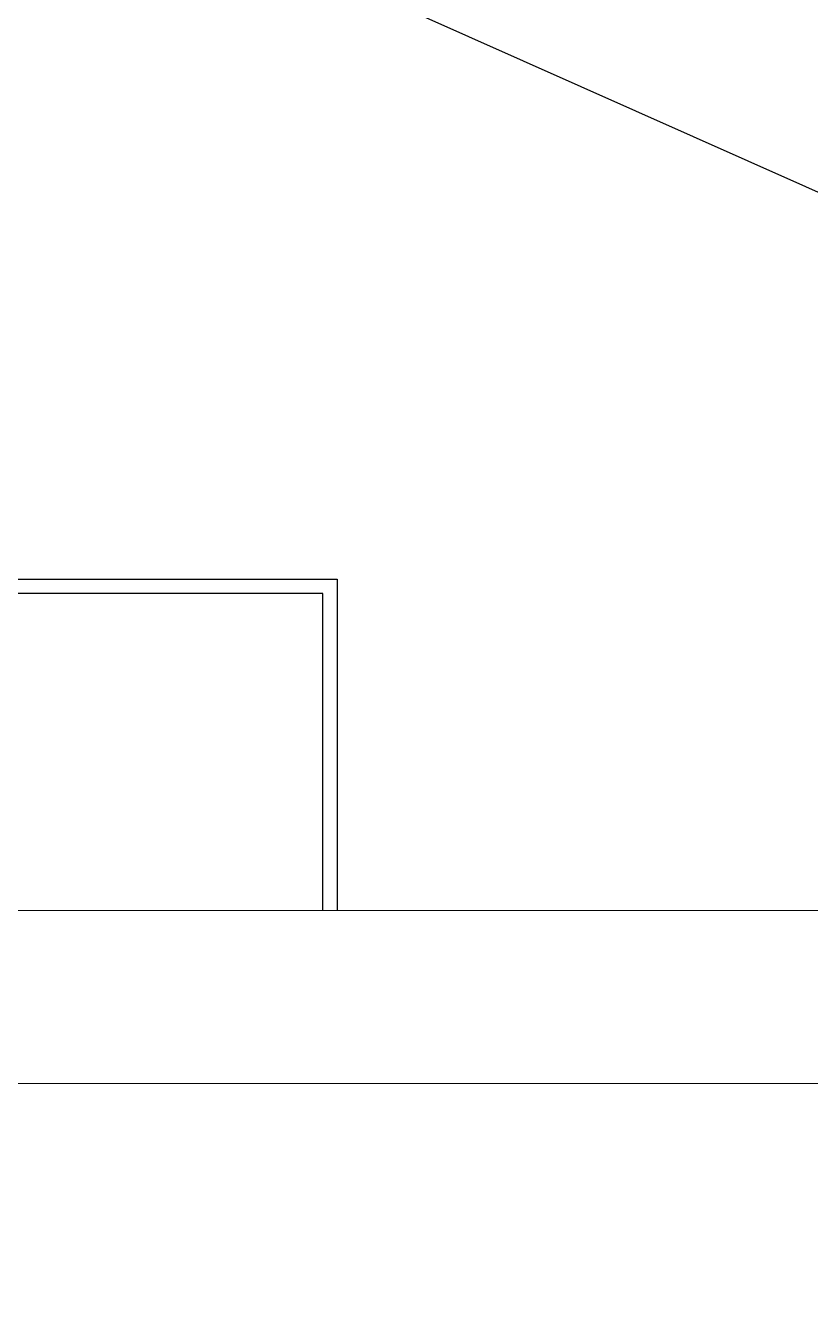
# Model space of a CAD drawing. Header units: inches. Extents: x 15 to 22798, y 21 to 21519.
# Drawn here: x 19034.7 to 19306.8, y 11875.9 to 12322.2 of the extents above; entities that cross this region are included whole.
import ezdxf

# ---------------------------------------------------------------- set-up
doc = ezdxf.new("R2010")
doc.units = ezdxf.units.IN
doc.header["$MEASUREMENT"] = 0

msp = doc.modelspace()

# ---------------------------------------------------------------- linework, layer by layer
for p, q in [((19027.75, 12130.22), (19137.75, 12130.22)), ((19137.75, 12130.22), (19142.75, 12130.22)), ((19142.75, 12130.22), (19142.75, 12015.22)), ((19137.75, 12125.22), (19027.75, 12125.22)), ((19137.75, 12015.22), (19137.75, 12125.22)), ((19869.63, 12015.05), (17842.15, 12015.54)), ((20004.47, 11955.01), (17815.44, 11955.55))]:
    msp.add_line(p, q)
msp.add_lwpolyline([(17363.91, 10941.39), (19191, 10127.92), (20004.47, 11955.01), (18177.38, 12768.49)], close=True)

doc.saveas('drawing.dxf')
